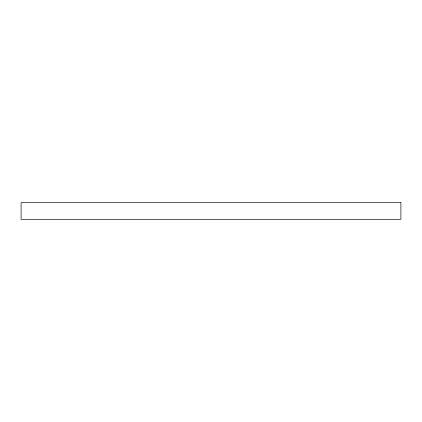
<?xml version="1.0" encoding="UTF-8"?>
<svg xmlns="http://www.w3.org/2000/svg" width="422" height="422" viewBox="0 0 422 422"><rect width="100%" height="100%" fill="white"/><g stroke="black" fill="none" stroke-linecap="round" stroke-linejoin="round"><path stroke-width="0.63" d="M400.9 202.692L21.1 202.692L21.1 219.308L400.9 219.308L400.9 202.692"/></g></svg>
